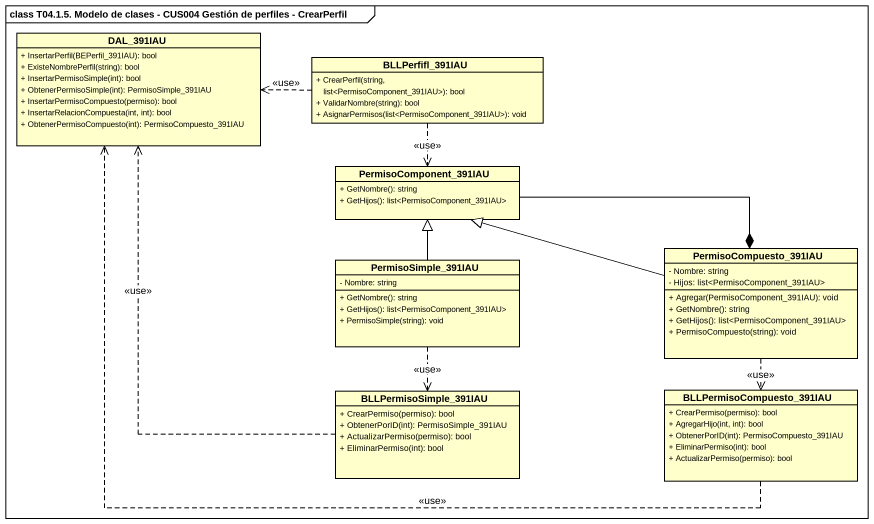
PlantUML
@startuml
mainframe class T04.1.5. Modelo de clases - CUS004 Gestión de perfiles - CrearPerfil
hide circle
hide empty members
skinparam classAttributeIconSize 0
class DAL_391IAU {
  + InsertarPerfil(BEPerfil_391IAU): bool
  + ExisteNombrePerfil(string): bool
  + InsertarPermisoSimple(int): bool
  + ObtenerPermisoSimple(int): PermisoSimple_391IAU
  + InsertarPermisoCompuesto(permiso): bool
  + InsertarRelacionCompuesta(int, int): bool
  + ObtenerPermisoCompuesto(int): PermisoCompuesto_391IAU
}
class BLLPerfifl_391IAU {
  + CrearPerfil(string, list<PermisoComponent_391IAU>): bool
  + ValidarNombre(string): bool
  + AsignarPermisos(list<PermisoComponent_391IAU>): void
}
class PermisoComponent_391IAU {
  + GetNombre(): string
  + GetHijos(): list<PermisoComponent_391IAU>
}
class PermisoSimple_391IAU {
  - Nombre: string
  + GetNombre(): string
  + GetHijos(): list<PermisoComponent_391IAU>
  + PermisoSimple(string): void
}
class PermisoCompuesto_391IAU {
  - Nombre: string
  - Hijos: list<PermisoComponent_391IAU>
  + Agregar(PermisoComponent_391IAU): void
  + GetNombre(): string
  + GetHijos(): list<PermisoComponent_391IAU>
  + PermisoCompuesto(string): void
}
class BLLPermisoSimple_391IAU {
  + CrearPermiso(permiso): bool
  + ObtenerPorID(int): PermisoSimple_391IAU
  + ActualizarPermiso(permiso): bool
  + EliminarPermiso(int): bool
}
class BLLPermisoCompuesto_391IAU {
  + CrearPermiso(permiso): bool
  + AgregarHijo(int, int): bool
  + ObtenerPorID(int): PermisoCompuesto_391IAU
  + EliminarPermiso(int): bool
  + ActualizarPermiso(permiso): bool
}
BLLPerfifl_391IAU .left.> DAL_391IAU : <<use>>
BLLPerfifl_391IAU ..> PermisoComponent_391IAU : <<use>>
PermisoComponent_391IAU -right-* PermisoCompuesto_391IAU
PermisoSimple_391IAU -up-|> PermisoComponent_391IAU
PermisoSimple_391IAU ..> BLLPermisoSimple_391IAU : <<use>>
PermisoCompuesto_391IAU -left-|> PermisoComponent_391IAU
PermisoCompuesto_391IAU ..> BLLPermisoCompuesto_391IAU : <<use>>
BLLPermisoSimple_391IAU .up.> DAL_391IAU : <<use>>
BLLPermisoCompuesto_391IAU .left.> DAL_391IAU : <<use>>
@enduml
